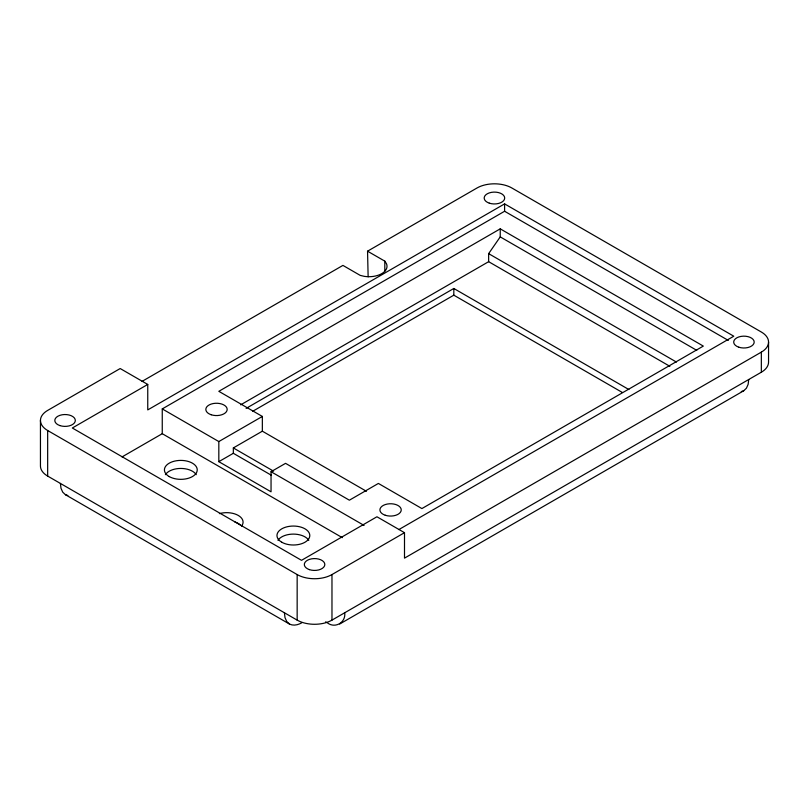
<?xml version="1.0" encoding="UTF-8"?>
<svg xmlns="http://www.w3.org/2000/svg" width="809" height="809" viewBox="0 0 809 809"><rect width="100%" height="100%" fill="white"/><g stroke="black" fill="none" stroke-linecap="round" stroke-linejoin="round"><path stroke-width="1.21" d="M344.715 612.757C346.05 622.465 335.057 628.917 327.332 622.799A18.051 10.426 0 0 0 325.552 621.899M748.719 379.512L748.133 384.366L746.414 388.219L743.673 390.798L339.659 624.052M240.678 404.834L488.636 261.681L488.636 253.642L500.235 236.885L500.235 228.846L703.314 346.09L421.904 508.568L378.39 483.438L349.377 500.195L285.557 463.345L271.045 471.718L271.045 491.811L218.824 461.666L218.824 441.562L162.255 408.909L162.255 433.695L342.328 537.661M301.797 622.799C298.076 624.892 293.485 626.105 289.47 624.052L65.458 494.724L62.718 492.145L60.999 488.292L60.402 483.428M142.03 381.393L342.925 265.403L360.177 275.363L364.293 276.354A18.051 10.426 0 0 0 386.399 263.582L384.811 261.145L367.549 251.184L368.135 276.83M367.549 251.184L477.027 187.981A24.614 14.208 0 0 1 511.844 187.981L761.34 332.024A24.614 14.208 0 0 1 761.34 352.127L761.34 372.221L331.973 620.119A24.614 14.208 0 0 1 297.156 620.119L47.66 476.076A24.614 14.208 0 0 1 40.45 466.024L40.45 420.458M398.827 529.592L733.783 336.21L504.594 203.888L147.754 409.91L147.754 384.447L72.325 428.001L301.514 560.324L376.943 516.769L404.5 532.686L404.5 558.139L761.34 352.127M162.255 408.909L504.594 211.26L728.322 340.427M500.235 228.846L218.824 391.323L262.349 416.443L262.349 431.187L366.457 491.296M122.038 456.913L162.255 433.695M246.118 408.393L453.819 288.479L628.886 389.544M252.671 411.306L453.819 295.174L622.313 392.456M218.824 441.562L262.349 416.443M271.409 475.277L233.336 453.293L233.336 447.933L262.349 431.187M218.824 461.666L233.336 453.293M147.754 384.447L120.187 368.54L47.66 410.416A24.614 14.208 0 0 0 47.66 430.509L297.156 574.562A24.614 14.208 0 0 0 331.973 574.562L404.5 532.686M741.287 391.556L743.673 390.798M65.458 494.724L67.845 495.482M500.235 236.885L696.761 350.348M488.636 253.642L676.425 362.058M488.636 261.681L669.872 366.315M233.336 447.933L273.584 471.172M271.045 471.718L364.08 525.425M289.47 624.052L286.72 621.474L285.001 617.621L284.414 612.757M768.55 342.076L768.55 362.179A24.614 14.208 0 0 1 761.34 372.221M504.594 203.888L504.594 211.26M453.819 288.479L453.819 295.174M384.811 261.145L384.811 271.197M331.973 574.562L331.973 620.119M297.156 574.562L297.156 620.119M47.66 430.509L47.66 476.076M165.4 474.671A16.413 9.475 0 0 1 180.822 468.441A16.413 9.475 0 0 1 196.243 474.671M234.863 521.967A16.413 9.475 0 0 1 240.87 525.435M277.962 540.331A16.413 9.475 0 0 1 293.384 534.102A16.413 9.475 0 0 1 308.805 540.331M219.401 513.634A16.413 9.475 0 0 1 238.139 515.363A16.413 9.475 0 0 1 241.537 526.143M169.223 476.572A16.413 9.475 0 0 0 196.678 472.325A16.413 9.475 0 0 0 176.574 460.726A16.413 9.475 0 0 0 169.223 476.572M281.785 542.232A16.413 9.475 0 0 0 309.24 537.985A16.413 9.475 0 0 0 289.137 526.376A16.413 9.475 0 0 0 281.785 542.232M489.303 203.16A10.254 5.926 0 0 0 504.695 198.033A10.254 5.926 0 0 0 489.303 192.896A10.254 5.926 0 0 0 489.303 203.16M738.809 347.203A10.254 5.926 0 0 0 754.19 342.076A10.254 5.926 0 0 0 738.809 336.948A10.254 5.926 0 0 0 738.809 347.203M309.432 569.637A10.254 5.926 0 0 0 324.824 564.51A10.254 5.926 0 0 0 309.432 559.383A10.254 5.926 0 0 0 309.432 569.637M59.937 425.595A10.254 5.926 0 0 0 75.328 420.458A10.254 5.926 0 0 0 59.937 415.33A10.254 5.926 0 0 0 59.937 425.595M211.169 414.744A10.669 6.159 0 0 0 227.177 409.405A10.669 6.159 0 0 0 211.169 404.075A10.669 6.159 0 0 0 211.169 414.744M385.246 515.242A10.669 6.159 0 0 0 401.244 509.903A10.669 6.159 0 0 0 385.246 504.573A10.669 6.159 0 0 0 385.246 515.242"/></g></svg>
